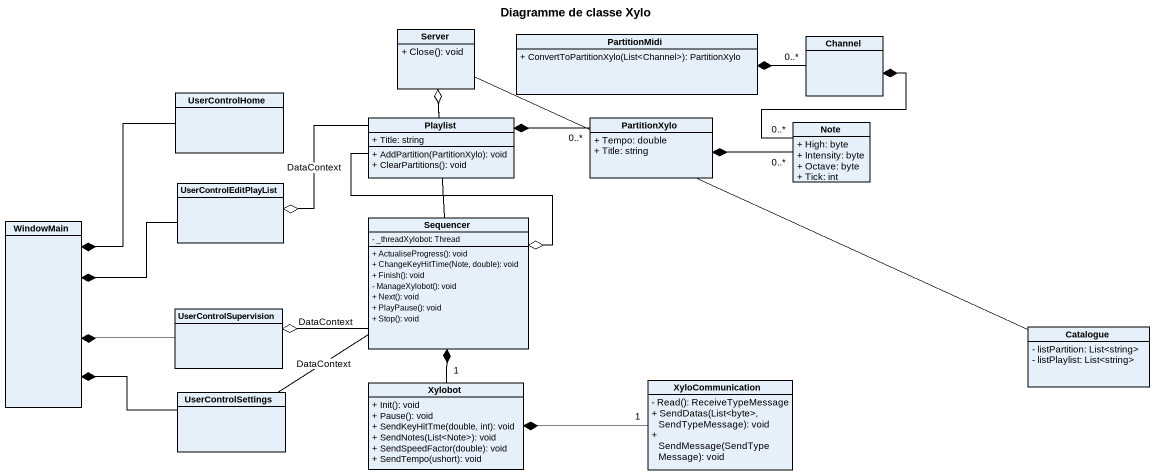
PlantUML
@startuml
title Diagramme de classe Xylo
hide circle
hide empty members
skinparam classAttributeIconSize 0
class Server {
  + Close(): void
}
class PartitionMidi {
  + ConvertToPartitionXylo(List<Channel>): PartitionXylo
}
class Channel
class UserControlHome
class Playlist {
  + Title: string
  + AddPartition(PartitionXylo): void
  + ClearPartitions(): void
}
class PartitionXylo {
  + Tempo: double
  + Title: string
}
class "Note" as Note_ {
  + High: byte
  + Intensity: byte
  + Octave: byte
  + Tick: int
}
class UserControlEditPlayList
class WindowMain
class Sequencer {
  - _threadXylobot: Thread
  + ActualiseProgress(): void
  + ChangeKeyHitTime(Note, double): void
  + Finish(): void
  - ManageXylobot(): void
  + Next(): void
  + PlayPause(): void
  + Stop(): void
}
class UserControlSupervision
class Catalogue {
  - listPartition: List<string>
  - listPlaylist: List<string>
}
class Xylobot {
  + Init(): void
  + Pause(): void
  + SendKeyHitTme(double, int): void
  + SendNotes(List<Note>): void
  + SendSpeedFactor(double): void
  + SendTempo(ushort): void
}
class XyloCommunication {
  - Read(): ReceiveTypeMessage
  + SendDatas(List<byte>, SendTypeMessage): void
  + SendMessage(SendTypeMessage): void
}
class UserControlSettings
Server -right- Catalogue
Channel "0..*" -left-* PartitionMidi
UserControlHome --* WindowMain
Playlist -up-o Server
Playlist -left-o UserControlEditPlayList : DataContext
Playlist --o Sequencer
PartitionXylo "0..*" -left-* Playlist
Note_ "0..*" -up-* Channel
Note_ "0..*" -left-* PartitionXylo
UserControlEditPlayList -left-* WindowMain
Sequencer -up-o Server
Sequencer -left-o UserControlSupervision : DataContext
Sequencer -- UserControlSettings : DataContext
UserControlSupervision -left-* WindowMain
Xylobot "1" -up-* Sequencer
XyloCommunication "1" -left-* Xylobot
UserControlSettings -left-* WindowMain
@enduml
